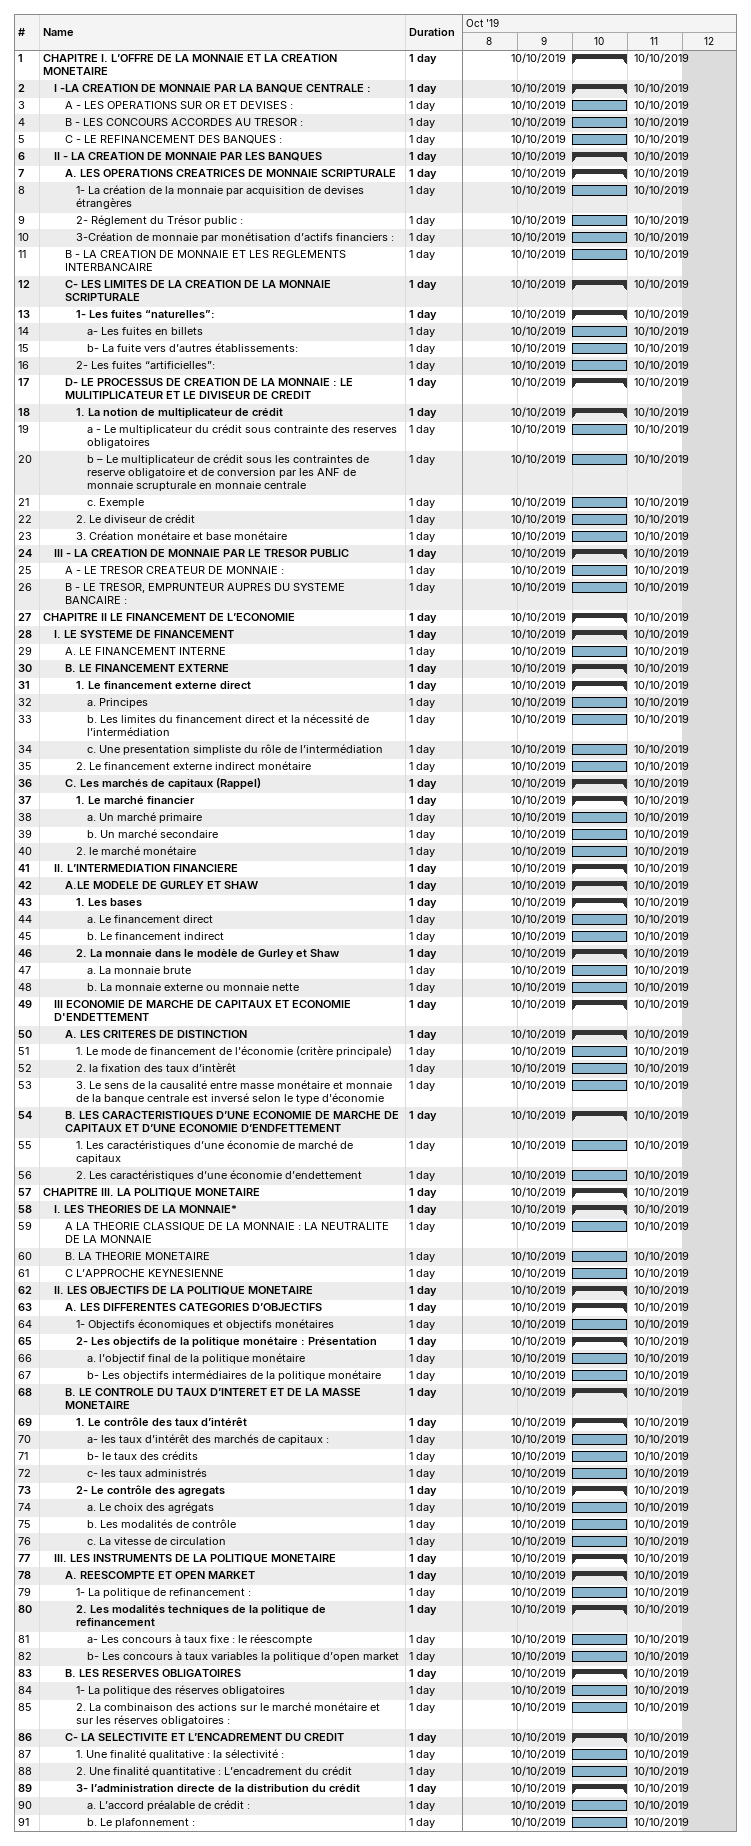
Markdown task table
| ID | Level | Task | Duration | Start | Finish |
|---|---|---|---|---|---|
| 1 | 1 | **CHAPITRE I. L’OFFRE DE LA MONNAIE ET LA CREATION MONETAIRE** | 1d | 2019-10-10 | 2019-10-10 |
| 2 | 2 | **I -LA CREATION DE MONNAIE PAR LA BANQUE CENTRALE :** | 1d | 2019-10-10 | 2019-10-10 |
| 3 | 3 | A - LES OPERATIONS SUR OR ET DEVISES : | 1d | 2019-10-10 | 2019-10-10 |
| 4 | 3 | B - LES CONCOURS ACCORDES AU TRESOR : | 1d | 2019-10-10 | 2019-10-10 |
| 5 | 3 | C - LE REFINANCEMENT DES BANQUES : | 1d | 2019-10-10 | 2019-10-10 |
| 6 | 2 | **II - LA CREATION DE MONNAIE PAR LES BANQUES** | 1d | 2019-10-10 | 2019-10-10 |
| 7 | 3 | **A. LES OPERATIONS CREATRICES DE MONNAIE SCRIPTURALE** | 1d | 2019-10-10 | 2019-10-10 |
| 8 | 4 | 1- La création de la monnaie par acquisition de devises étrangères | 1d | 2019-10-10 | 2019-10-10 |
| 9 | 4 | 2- Réglement du Trésor public : | 1d | 2019-10-10 | 2019-10-10 |
| 10 | 4 | 3-Création de monnaie par monétisation d’actifs financiers : | 1d | 2019-10-10 | 2019-10-10 |
| 11 | 3 | B - LA CREATION DE MONNAIE ET LES REGLEMENTS INTERBANCAIRE | 1d | 2019-10-10 | 2019-10-10 |
| 12 | 3 | **C- LES LIMITES DE LA CREATION DE LA MONNAIE SCRIPTURALE** | 1d | 2019-10-10 | 2019-10-10 |
| 13 | 4 | **1- Les fuites “naturelles”:** | 1d | 2019-10-10 | 2019-10-10 |
| 14 | 5 | a- Les fuites en billets | 1d | 2019-10-10 | 2019-10-10 |
| 15 | 5 | b- La fuite vers d’autres établissements: | 1d | 2019-10-10 | 2019-10-10 |
| 16 | 4 | 2- Les fuites “artificielles”: | 1d | 2019-10-10 | 2019-10-10 |
| 17 | 3 | **D- LE PROCESSUS DE CREATION DE LA MONNAIE : LE MULITIPLICATEUR ET LE DIVISEUR DE CREDIT** | 1d | 2019-10-10 | 2019-10-10 |
| 18 | 4 | **1. La notion de multiplicateur de crédit** | 1d | 2019-10-10 | 2019-10-10 |
| 19 | 5 | a - Le multiplicateur du crédit sous contrainte des reserves obligatoires | 1d | 2019-10-10 | 2019-10-10 |
| 20 | 5 | b – Le multiplicateur de crédit sous les contraintes de reserve obligatoire et de conversion par les ANF de monnaie scrupturale en monnaie centrale | 1d | 2019-10-10 | 2019-10-10 |
| 21 | 5 | c. Exemple | 1d | 2019-10-10 | 2019-10-10 |
| 22 | 4 | 2. Le diviseur de crédit | 1d | 2019-10-10 | 2019-10-10 |
| 23 | 4 | 3. Création monétaire et base monétaire | 1d | 2019-10-10 | 2019-10-10 |
| 24 | 2 | **III - LA CREATION DE MONNAIE PAR LE TRESOR PUBLIC** | 1d | 2019-10-10 | 2019-10-10 |
| 25 | 3 | A - LE TRESOR CREATEUR DE MONNAIE : | 1d | 2019-10-10 | 2019-10-10 |
| 26 | 3 | B - LE TRESOR, EMPRUNTEUR AUPRES DU SYSTEME BANCAIRE : | 1d | 2019-10-10 | 2019-10-10 |
| 27 | 1 | **CHAPITRE II LE FINANCEMENT DE L’ECONOMIE** | 1d | 2019-10-10 | 2019-10-10 |
| 28 | 2 | **I. LE SYSTEME DE FINANCEMENT** | 1d | 2019-10-10 | 2019-10-10 |
| 29 | 3 | A. LE FINANCEMENT INTERNE | 1d | 2019-10-10 | 2019-10-10 |
| 30 | 3 | **B. LE FINANCEMENT EXTERNE** | 1d | 2019-10-10 | 2019-10-10 |
| 31 | 4 | **1. Le financement externe direct** | 1d | 2019-10-10 | 2019-10-10 |
| 32 | 5 | a. Principes | 1d | 2019-10-10 | 2019-10-10 |
| 33 | 5 | b. Les limites du financement direct et la nécessité de l’intermédiation | 1d | 2019-10-10 | 2019-10-10 |
| 34 | 5 | c. Une presentation simpliste du rôle de l’intermédiation | 1d | 2019-10-10 | 2019-10-10 |
| 35 | 4 | 2. Le financement externe indirect monétaire | 1d | 2019-10-10 | 2019-10-10 |
| 36 | 3 | **C. Les marchés de capitaux (Rappel)** | 1d | 2019-10-10 | 2019-10-10 |
| 37 | 4 | **1. Le marché financier** | 1d | 2019-10-10 | 2019-10-10 |
| 38 | 5 | a. Un marché primaire | 1d | 2019-10-10 | 2019-10-10 |
| 39 | 5 | b. Un marché secondaire | 1d | 2019-10-10 | 2019-10-10 |
| 40 | 4 | 2. le marché monétaire | 1d | 2019-10-10 | 2019-10-10 |
| 41 | 2 | **II. L’INTERMEDIATION FINANCIERE** | 1d | 2019-10-10 | 2019-10-10 |
| 42 | 3 | **A.LE MODELE DE GURLEY ET SHAW** | 1d | 2019-10-10 | 2019-10-10 |
| 43 | 4 | **1. Les bases** | 1d | 2019-10-10 | 2019-10-10 |
| 44 | 5 | a. Le financement direct | 1d | 2019-10-10 | 2019-10-10 |
| 45 | 5 | b. Le financement indirect | 1d | 2019-10-10 | 2019-10-10 |
| 46 | 4 | **2. La monnaie dans le modèle de Gurley et Shaw** | 1d | 2019-10-10 | 2019-10-10 |
| 47 | 5 | a. La monnaie brute | 1d | 2019-10-10 | 2019-10-10 |
| 48 | 5 | b. La monnaie externe ou monnaie nette | 1d | 2019-10-10 | 2019-10-10 |
| 49 | 2 | **III ECONOMIE DE MARCHE DE CAPITAUX ET ECONOMIE D'ENDETTEMENT** | 1d | 2019-10-10 | 2019-10-10 |
| 50 | 3 | **A. LES CRITERES DE DISTINCTION** | 1d | 2019-10-10 | 2019-10-10 |
| 51 | 4 | 1. Le mode de financement de l'économie (critère principale) | 1d | 2019-10-10 | 2019-10-10 |
| 52 | 4 | 2. la fixation des taux d’intèrêt | 1d | 2019-10-10 | 2019-10-10 |
| 53 | 4 | 3. Le sens de la causalité entre masse monétaire et monnaie de la banque centrale est inversé selon le type d'économie | 1d | 2019-10-10 | 2019-10-10 |
| 54 | 3 | **B. LES CARACTERISTIQUES D’UNE ECONOMIE DE MARCHE DE CAPITAUX ET D’UNE ECONOMIE D’ENDFETTEMENT** | 1d | 2019-10-10 | 2019-10-10 |
| 55 | 4 | 1. Les caractéristiques d’une économie de marché de capitaux | 1d | 2019-10-10 | 2019-10-10 |
| 56 | 4 | 2. Les caractéristiques d’une économie d’endettement | 1d | 2019-10-10 | 2019-10-10 |
| 57 | 1 | **CHAPITRE III. LA POLITIQUE MONETAIRE** | 1d | 2019-10-10 | 2019-10-10 |
| 58 | 2 | **I. LES THEORIES DE LA MONNAIE*** | 1d | 2019-10-10 | 2019-10-10 |
| 59 | 3 | A LA THEORIE CLASSIQUE DE LA MONNAIE : LA NEUTRALITE DE LA MONNAIE | 1d | 2019-10-10 | 2019-10-10 |
| 60 | 3 | B. LA THEORIE MONETAIRE | 1d | 2019-10-10 | 2019-10-10 |
| 61 | 3 | C L’APPROCHE KEYNESIENNE | 1d | 2019-10-10 | 2019-10-10 |
| 62 | 2 | **II. LES OBJECTIFS DE LA POLITIQUE MONETAIRE** | 1d | 2019-10-10 | 2019-10-10 |
| 63 | 3 | **A. LES DIFFERENTES CATEGORIES D’OBJECTIFS** | 1d | 2019-10-10 | 2019-10-10 |
| 64 | 4 | 1- Objectifs économiques et objectifs monétaires | 1d | 2019-10-10 | 2019-10-10 |
| 65 | 4 | **2- Les objectifs de la politique monétaire : Présentation** | 1d | 2019-10-10 | 2019-10-10 |
| 66 | 5 | a. l’objectif final de la politique monétaire | 1d | 2019-10-10 | 2019-10-10 |
| 67 | 5 | b- Les objectifs intermédiaires de la politique monétaire | 1d | 2019-10-10 | 2019-10-10 |
| 68 | 3 | **B. LE CONTROLE DU TAUX D’INTERET ET DE LA MASSE MONETAIRE** | 1d | 2019-10-10 | 2019-10-10 |
| 69 | 4 | **1. Le contrôle des taux d’intérêt** | 1d | 2019-10-10 | 2019-10-10 |
| 70 | 5 | a- les taux d’intérêt des marchés de capitaux : | 1d | 2019-10-10 | 2019-10-10 |
| 71 | 5 | b- le taux des crédits | 1d | 2019-10-10 | 2019-10-10 |
| 72 | 5 | c- les taux administrés | 1d | 2019-10-10 | 2019-10-10 |
| 73 | 4 | **2- Le contrôle des agregats** | 1d | 2019-10-10 | 2019-10-10 |
| 74 | 5 | a. Le choix des agrégats | 1d | 2019-10-10 | 2019-10-10 |
| 75 | 5 | b. Les modalités de contrôle | 1d | 2019-10-10 | 2019-10-10 |
| 76 | 5 | c. La vitesse de circulation | 1d | 2019-10-10 | 2019-10-10 |
| 77 | 2 | **III. LES INSTRUMENTS DE LA POLITIQUE MONETAIRE** | 1d | 2019-10-10 | 2019-10-10 |
| 78 | 3 | **A. REESCOMPTE ET OPEN MARKET** | 1d | 2019-10-10 | 2019-10-10 |
| 79 | 4 | 1- La politique de refinancement : | 1d | 2019-10-10 | 2019-10-10 |
| 80 | 4 | **2. Les modalités techniques de la politique de refinancement** | 1d | 2019-10-10 | 2019-10-10 |
| 81 | 5 | a- Les concours à taux fixe : le réescompte | 1d | 2019-10-10 | 2019-10-10 |
| 82 | 5 | b- Les concours à taux variables la politique d’open market | 1d | 2019-10-10 | 2019-10-10 |
| 83 | 3 | **B. LES RESERVES OBLIGATOIRES** | 1d | 2019-10-10 | 2019-10-10 |
| 84 | 4 | 1- La politique des réserves obligatoires | 1d | 2019-10-10 | 2019-10-10 |
| 85 | 4 | 2. La combinaison des actions sur le marché monétaire et sur les réserves obligatoires : | 1d | 2019-10-10 | 2019-10-10 |
| 86 | 3 | **C- LA SELECTIVITE ET L’ENCADREMENT DU CREDIT** | 1d | 2019-10-10 | 2019-10-10 |
| 87 | 4 | 1. Une finalité qualitative : la sélectivité : | 1d | 2019-10-10 | 2019-10-10 |
| 88 | 4 | 2. Une finalité quantitative : L’encadrement du crédit | 1d | 2019-10-10 | 2019-10-10 |
| 89 | 4 | **3- l’administration directe de la distribution du crédit** | 1d | 2019-10-10 | 2019-10-10 |
| 90 | 5 | a. L’accord préalable de crédit : | 1d | 2019-10-10 | 2019-10-10 |
| 91 | 5 | b. Le plafonnement : | 1d | 2019-10-10 | 2019-10-10 |
